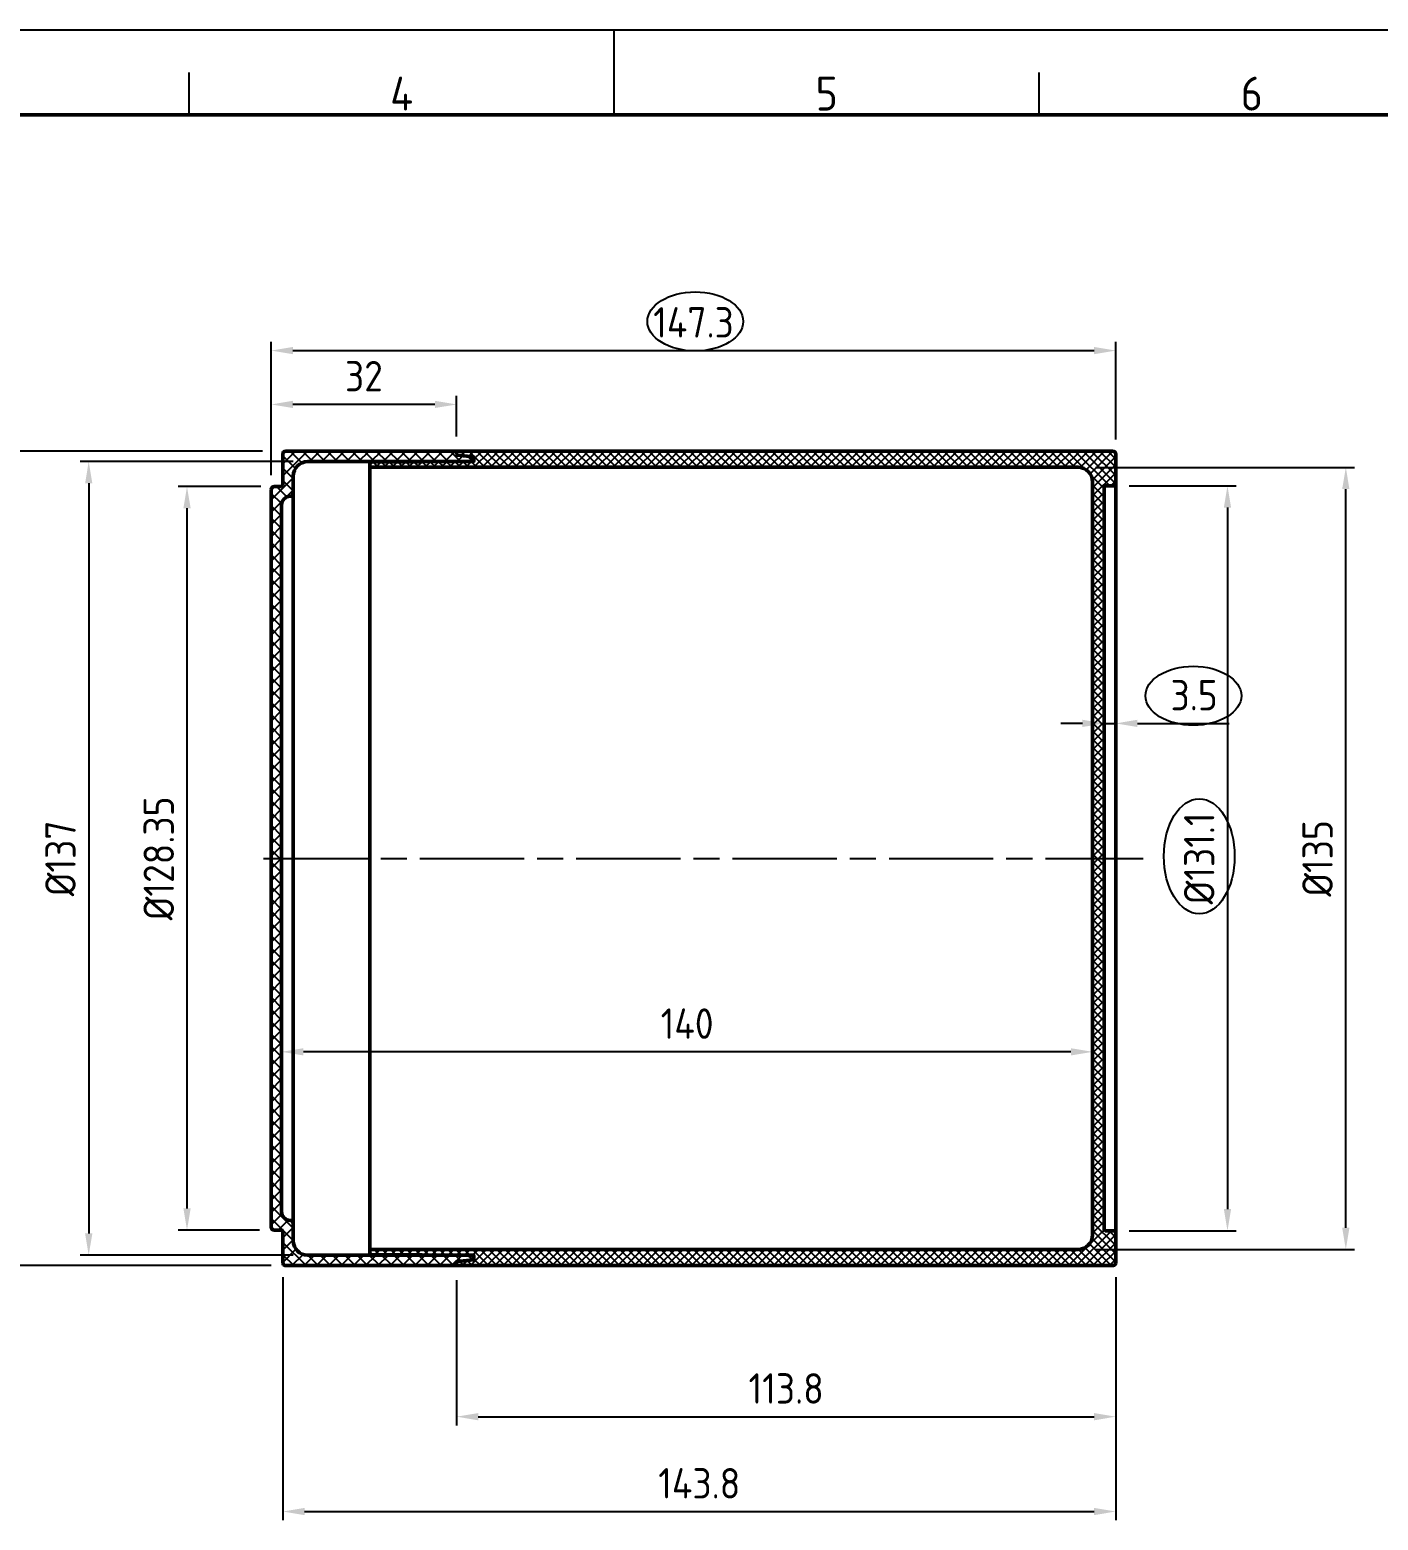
# Model space of a CAD drawing. Extents: x 0 to 616, y 0 to 436.
# Drawn here: x 207.3 to 440.1, y 178.6 to 435.9 of the extents above; entities that cross this region are included whole.
import ezdxf
from ezdxf.enums import TextEntityAlignment as Align

# ---------------------------------------------------------------- set-up
doc = ezdxf.new("R2010")
doc.units = 0
doc.header["$LTSCALE"] = 1.5
doc.linetypes.add('AM_ISO08W050', pattern=[18, 12, -1.5, 3, -1.5])
doc.layers.get('0').update_dxf_attribs({"linetype": 'CONTINUOUS'})
doc.layers.get('Defpoints').update_dxf_attribs({"linetype": 'CONTINUOUS'})
for name, color, linetype, lineweight in [('AM_0', 7, 'CONTINUOUS', 50), ('AM_5', 3, 'CONTINUOUS', 25), ('AM_7', 4, 'AM_ISO08W050', 25), ('AM_8', 1, 'CONTINUOUS', 25), ('AM_BOR', 7, 'CONTINUOUS', 50)]:
    doc.layers.add(name, color=color, linetype=linetype, lineweight=lineweight)
doc.styles.add('ACISOTS', font='isocp.shx', dxfattribs={"height": 1})
doc.styles.get("Standard").update_dxf_attribs({"font": 'ISOCP.SHX'})
doc.dimstyles.new('AM_ISO', dxfattribs={"dimtxt": 3.5, "dimasz": 2.5, "dimexe": 1, "dimexo": 1, "dimgap": 1.5, "dimtad": 1, "dimdsep": 46, "dimtxsty": 'Standard', "dimcen": 0, "dimclrd": 256, "dimclre": 256, "dimclrt": 2, "dimadec": 0, "dimazin": 2, "dimtp": 0.1, "dimtm": 0.1, "dimtfac": 0.71, "dimtdec": 3, "dimtmove": 0, "dimatfit": 3, "dimfxl": 1, "dimlwd": -1, "dimlwe": -1, "dimarcsym": 0})

# ---------------------------------------------------------------- blocks, each defined once
blk = doc.blocks.new('A3 ZTL')
blk.add_line((401.17, 280.82), (19.57, 280.82))
at = {"layer": 'AM_BOR', "color": 135, "lineweight": 25}
for p, q in [((0, 290.61), (410.96, 290.61)), ((205.48, 280.82), (205.48, 290.61)), ((156.56, 280.82), (156.56, 285.71)), ((254.4, 280.82), (254.4, 285.71))]:
    blk.add_line(p, q, dxfattribs=at)
at = {"layer": 'AM_BOR', "color": 135, "lineweight": 25, "style": 'ACISOTS'}
for s, p in [('4', (181.02, 283.27)), ('5', (229.94, 283.27)), ('6', (278.86, 283.27))]:
    blk.add_text(s, height=3.91, dxfattribs=at).set_placement(p, align=Align.MIDDLE)
blk = doc.blocks.new('*D30')
at = {"layer": 'AM_5', "transparency": 16777216}
for p, q in [((251.01, 220.58), (251.01, 178.64)), ((394.81, 220.58), (394.81, 178.64)), ((254.76, 180.14), (391.06, 180.14))]:
    blk.add_line(p, q, dxfattribs=at)
for points in [[(254.76, 180.76), (254.76, 179.51), (251.01, 180.14)], [(391.06, 180.76), (391.06, 179.51), (394.81, 180.14)]]:
    blk.add_solid(points, dxfattribs=at)
at = {"layer": 'Defpoints', "color": 0, "transparency": 16777216}
for p in [(251.01, 222.08), (394.81, 222.08), (394.81, 180.14)]:
    blk.add_point(p, dxfattribs=at)
at = {"layer": 'AM_5', "color": 3, "transparency": 16777216, "insert": (322.91, 185.01), "char_height": 5.25, "attachment_point": 5}
blk.add_mtext('143.8', dxfattribs=at)
blk = doc.blocks.new('*D31')
at = {"layer": 'AM_5', "transparency": 16777216}
for p, q in [((281.01, 220.08), (281.01, 195.01)), ((394.81, 219.08), (394.81, 195.01)), ((284.76, 196.51), (391.06, 196.51))]:
    blk.add_line(p, q, dxfattribs=at)
for points in [[(284.76, 197.13), (284.76, 195.88), (281.01, 196.51)], [(391.06, 197.13), (391.06, 195.88), (394.81, 196.51)]]:
    blk.add_solid(points, dxfattribs=at)
at = {"layer": 'Defpoints', "color": 0, "transparency": 16777216}
for p in [(281.01, 221.58), (394.81, 220.58), (394.81, 196.51)]:
    blk.add_point(p, dxfattribs=at)
at = {"layer": 'AM_5', "color": 3, "transparency": 16777216, "insert": (337.91, 201.38), "char_height": 5.25, "attachment_point": 5}
blk.add_mtext('113.8', dxfattribs=at)
blk = doc.blocks.new('*D32')
at = {"layer": 'AM_5', "transparency": 16777216}
for p, q in [((249.01, 359.06), (249.01, 372.74)), ((277.26, 371.24), (252.76, 371.24)), ((281.01, 365.68), (281.01, 372.74))]:
    blk.add_line(p, q, dxfattribs=at)
for points in [[(252.76, 371.87), (252.76, 370.62), (249.01, 371.24)], [(277.26, 371.87), (277.26, 370.62), (281.01, 371.24)]]:
    blk.add_solid(points, dxfattribs=at)
at = {"layer": 'Defpoints', "color": 0, "transparency": 16777216}
for p in [(249.01, 371.24), (281.01, 364.18), (249.01, 357.56)]:
    blk.add_point(p, dxfattribs=at)
at = {"layer": 'AM_5', "color": 3, "transparency": 16777216, "insert": (265.01, 376.12), "char_height": 5.25, "attachment_point": 5}
blk.add_mtext('32', dxfattribs=at)
blk = doc.blocks.new('*D33')
at = {"layer": 'AM_5', "transparency": 16777216}
for p, q in [((249.01, 360.56), (249.01, 382.04)), ((394.81, 365.18), (394.81, 382.04)), ((252.76, 380.54), (391.06, 380.54))]:
    blk.add_line(p, q, dxfattribs=at)
for points in [[(252.76, 381.16), (252.76, 379.91), (249.01, 380.54)], [(391.06, 381.16), (391.06, 379.91), (394.81, 380.54)]]:
    blk.add_solid(points, dxfattribs=at)
at = {"layer": 'Defpoints', "color": 0, "transparency": 16777216}
for p in [(394.81, 380.54), (394.81, 363.68), (249.01, 359.06)]:
    blk.add_point(p, dxfattribs=at)
at = {"layer": 'AM_5', "color": 3, "transparency": 16777216, "insert": (321.91, 385.41), "char_height": 5.25, "attachment_point": 5}
blk.add_mtext('147.3', dxfattribs=at)
blk = doc.blocks.new('*D34')
at = {"layer": 'AM_5', "transparency": 16777216}
for p, q in [((250.81, 251.96), (250.81, 260.99)), ((390.81, 251.96), (390.81, 260.99)), ((387.06, 259.49), (254.56, 259.49))]:
    blk.add_line(p, q, dxfattribs=at)
for points in [[(254.56, 260.11), (254.56, 258.86), (250.81, 259.49)], [(387.06, 260.11), (387.06, 258.86), (390.81, 259.49)]]:
    blk.add_solid(points, dxfattribs=at)
at = {"layer": 'Defpoints', "color": 0, "transparency": 16777216}
for p in [(250.81, 259.49), (250.81, 250.46), (390.81, 250.46)]:
    blk.add_point(p, dxfattribs=at)
at = {"layer": 'AM_5', "color": 3, "transparency": 16777216, "insert": (320.81, 264.36), "char_height": 5.25, "attachment_point": 5}
blk.add_mtext('140', dxfattribs=at)
blk = doc.blocks.new('*D35')
at = {"layer": 'AM_5', "transparency": 16777216}
for p, q in [((247.51, 363.18), (201.04, 363.18)), ((202.54, 359.43), (202.54, 226.33)), ((249.01, 222.58), (201.04, 222.58))]:
    blk.add_line(p, q, dxfattribs=at)
for points in [[(201.91, 359.43), (203.16, 359.43), (202.54, 363.18)], [(201.91, 226.33), (203.16, 226.33), (202.54, 222.58)]]:
    blk.add_solid(points, dxfattribs=at)
at = {"layer": 'Defpoints', "color": 0, "transparency": 16777216}
for p in [(249.01, 363.18), (202.54, 222.58), (250.51, 222.58)]:
    blk.add_point(p, dxfattribs=at)
at = {"layer": 'AM_5', "color": 3, "transparency": 16777216, "insert": (197.66, 292.88), "char_height": 5.25, "attachment_point": 5, "rotation": 90}
blk.add_mtext('%%C140.6', dxfattribs=at)
blk = doc.blocks.new('*D36')
at = {"layer": 'AM_5', "transparency": 16777216}
for p, q in [((252.81, 361.38), (216, 361.38)), ((217.5, 357.63), (217.5, 228.13)), ((252.81, 224.38), (216, 224.38))]:
    blk.add_line(p, q, dxfattribs=at)
for points in [[(216.88, 357.63), (218.13, 357.63), (217.5, 361.38)], [(216.88, 228.13), (218.13, 228.13), (217.5, 224.38)]]:
    blk.add_solid(points, dxfattribs=at)
at = {"layer": 'Defpoints', "color": 0, "transparency": 16777216}
for p in [(254.31, 361.38), (217.5, 224.38), (254.31, 224.38)]:
    blk.add_point(p, dxfattribs=at)
at = {"layer": 'AM_5', "color": 3, "transparency": 16777216, "insert": (212.63, 292.88), "char_height": 5.25, "attachment_point": 5, "rotation": 90}
blk.add_mtext('%%c137', dxfattribs=at)
blk = doc.blocks.new('*D37')
at = {"layer": 'AM_5', "transparency": 16777216}
for p, q in [((247.23, 357.06), (232.97, 357.06)), ((234.47, 353.31), (234.47, 232.46)), ((247.01, 228.71), (232.97, 228.71))]:
    blk.add_line(p, q, dxfattribs=at)
for points in [[(233.85, 353.31), (235.1, 353.31), (234.47, 357.06)], [(233.85, 232.46), (235.1, 232.46), (234.47, 228.71)]]:
    blk.add_solid(points, dxfattribs=at)
at = {"layer": 'Defpoints', "color": 0, "transparency": 16777216}
for p in [(248.73, 357.06), (234.47, 228.71), (248.51, 228.71)]:
    blk.add_point(p, dxfattribs=at)
at = {"layer": 'AM_5', "color": 3, "transparency": 16777216, "insert": (229.6, 292.88), "char_height": 5.25, "attachment_point": 5, "rotation": 90}
blk.add_mtext('%%C128.35', dxfattribs=at)
blk = doc.blocks.new('*D38')
at = {"layer": 'AM_5', "transparency": 16777216}
for p, q in [((397.11, 357.18), (415.6, 357.18)), ((414.1, 353.43), (414.1, 232.33)), ((397.11, 228.58), (415.6, 228.58))]:
    blk.add_line(p, q, dxfattribs=at)
for points in [[(413.47, 353.43), (414.72, 353.43), (414.1, 357.18)], [(413.47, 232.33), (414.72, 232.33), (414.1, 228.58)]]:
    blk.add_solid(points, dxfattribs=at)
at = {"layer": 'Defpoints', "color": 0, "transparency": 16777216}
for p in [(395.61, 357.18), (395.61, 228.58), (414.1, 228.58)]:
    blk.add_point(p, dxfattribs=at)
at = {"layer": 'AM_5', "color": 3, "transparency": 16777216, "insert": (409.22, 292.88), "char_height": 5.25, "attachment_point": 5, "rotation": 90}
blk.add_mtext('%%C131.1', dxfattribs=at)
blk = doc.blocks.new('*D40')
at = {"layer": 'AM_5', "transparency": 16777216}
for p, q in [((391.31, 360.38), (436.03, 360.38)), ((434.53, 229.13), (434.53, 356.63)), ((391.31, 225.38), (436.03, 225.38))]:
    blk.add_line(p, q, dxfattribs=at)
for points in [[(433.9, 356.63), (435.15, 356.63), (434.53, 360.38)], [(433.9, 229.13), (435.15, 229.13), (434.53, 225.38)]]:
    blk.add_solid(points, dxfattribs=at)
at = {"layer": 'Defpoints', "color": 0, "transparency": 16777216}
for p in [(389.81, 360.38), (434.53, 360.38), (389.81, 225.38)]:
    blk.add_point(p, dxfattribs=at)
at = {"layer": 'AM_5', "color": 3, "transparency": 16777216, "insert": (429.65, 292.88), "char_height": 5.25, "attachment_point": 5, "rotation": 90}
blk.add_mtext('%%c135', dxfattribs=at)
blk = doc.blocks.new('*D41')
at = {"layer": 'AM_5', "transparency": 16777216}
for p, q in [((389.06, 316.18), (385.31, 316.18)), ((392.81, 316.18), (394.81, 316.18)), ((398.56, 316.18), (414.37, 316.18))]:
    blk.add_line(p, q, dxfattribs=at)
for points in [[(389.06, 316.81), (389.06, 315.56), (392.81, 316.18)], [(398.56, 316.81), (398.56, 315.56), (394.81, 316.18)]]:
    blk.add_solid(points, dxfattribs=at)
at = {"layer": 'Defpoints', "color": 0, "transparency": 16777216}
for p in [(392.81, 316.18), (394.81, 316.18), (394.81, 316.18)]:
    blk.add_point(p, dxfattribs=at)
at = {"layer": 'AM_5', "color": 3, "transparency": 16777216, "insert": (408.34, 321.06), "char_height": 5.25, "attachment_point": 5}
blk.add_mtext('3.5', dxfattribs=at)

msp = doc.modelspace()

# ---------------------------------------------------------------- hatches: boundary and pattern name
at = {"layer": 'AM_8'}
h = msp.add_hatch(dxfattribs=at)
h.set_pattern_fill('_U', color=256, scale=1.5, angle=45, style=0, double=1, pattern_type=0)
h.set_pattern_definition([(45, (30, 0), (-1.06066, 1.06066), []), (135, (30, 0), (-1.06066, -1.06066), [])])
edge = h.paths.add_edge_path()
edge.add_line((251.006, 362.685), (251.006, 357.26))
edge.add_arc((250.806, 357.26), 0.2, -90, 0, ccw=False)
edge.add_line((250.806, 357.06), (249.506, 357.06))
edge.add_arc((249.506, 356.56), 0.5, 90, 180)
edge.add_line((249.006, 356.56), (249.006, 229.21))
edge.add_arc((249.506, 229.21), 0.5, 180, 270)
edge.add_line((249.506, 228.71), (250.806, 228.71))
edge.add_arc((250.806, 228.51), 0.2, 0, 90, ccw=False)
edge.add_line((251.006, 228.51), (251.006, 223.085))
edge.add_arc((251.506, 223.085), 0.5, 180, 270)
edge.add_line((251.506, 222.585), (281.006, 222.585))
edge.add_line((281.006, 222.585), (281.006, 223.104))
edge.add_arc((281.206, 223.104), 0.2, 95.71059, 180, ccw=False)
edge.add_line((281.186, 223.303), (283.826, 223.567))
edge.add_arc((283.806, 223.766), 0.2, 275.71059, 360)
edge.add_line((284.006, 223.766), (284.006, 224.185))
edge.add_arc((283.806, 224.185), 0.2, 0, 90)
edge.add_line((283.806, 224.385), (255.306, 224.385))
edge.add_arc((255.306, 226.885), 2.5, 180, 270, ccw=False)
edge.add_line((252.806, 226.885), (252.806, 229.885))
edge.add_arc((252.306, 229.885), 0.5, 360, 450)
edge.add_arc((252.306, 231.885), 1.5, 180, 270, ccw=False)
edge.add_line((250.806, 231.885), (250.806, 353.885))
edge.add_arc((252.306, 353.885), 1.5, 90, 180, ccw=False)
edge.add_arc((252.306, 355.885), 0.5, 270, 360)
edge.add_line((252.806, 355.885), (252.806, 358.885))
edge.add_arc((255.306, 358.885), 2.5, 90, 180, ccw=False)
edge.add_line((255.306, 361.385), (283.806, 361.385))
edge.add_arc((283.806, 361.585), 0.2, 270, 360)
edge.add_line((284.006, 361.585), (284.006, 362.004))
edge.add_arc((283.806, 362.004), 0.2, 360, 444.28941)
edge.add_line((283.826, 362.203), (281.186, 362.467))
edge.add_arc((281.206, 362.666), 0.2, 180, 264.28941, ccw=False)
edge.add_line((281.006, 362.666), (281.006, 363.185))
edge.add_line((281.006, 363.185), (251.506, 363.185))
edge.add_arc((251.506, 362.685), 0.5, 90, 180)
h = msp.add_hatch(dxfattribs=at)
h.set_pattern_fill('_U', color=256, angle=45, style=0, double=1, pattern_type=0)
h.set_pattern_definition([(45, (0, 0), (-0.7071068, 0.7071068), []), (135, (0, 0), (-0.7071068, -0.7071068), [])])
edge = h.paths.add_edge_path()
edge.add_arc((281.206, 362.666), 0.2, 180, 264.28941)
edge.add_line((281.186, 362.467), (283.826, 362.203))
edge.add_line((283.826, 362.203), (283.916, 362.194))
edge.add_arc((283.906, 362.094), 0.1, 0, 84.28941, ccw=False)
edge.add_line((284.006, 362.094), (284.006, 362.004))
edge.add_line((284.006, 362.004), (284.006, 361.585))
edge.add_line((284.006, 361.585), (284.006, 361.484))
edge.add_arc((283.906, 361.484), 0.1, -89.68169, 0, ccw=False)
edge.add_line((283.907, 361.384), (266.255, 361.286))
edge.add_arc((266.256, 361.036), 0.25, 90.31831, 180)
edge.add_line((266.006, 361.036), (266.006, 360.635))
edge.add_arc((266.256, 360.635), 0.25, 180, 270)
edge.add_line((266.256, 360.385), (388.306, 360.385))
edge.add_arc((388.306, 357.885), 2.5, 0, 90, ccw=False)
edge.add_line((390.806, 357.885), (390.806, 227.885))
edge.add_arc((388.306, 227.885), 2.5, 270, 360, ccw=False)
edge.add_line((388.306, 225.385), (266.256, 225.385))
edge.add_arc((266.256, 225.135), 0.25, 90, 180)
edge.add_line((266.006, 225.135), (266.006, 224.733))
edge.add_arc((266.256, 224.733), 0.25, 180, 269.68169)
edge.add_line((266.255, 224.483), (283.907, 224.385))
edge.add_arc((283.906, 224.285), 0.1, 0, 89.68169, ccw=False)
edge.add_line((284.006, 224.285), (284.006, 224.185))
edge.add_line((284.006, 224.185), (284.006, 223.766))
edge.add_line((284.006, 223.766), (284.006, 223.675))
edge.add_arc((283.906, 223.675), 0.1, -84.28941, 0, ccw=False)
edge.add_line((283.916, 223.576), (283.826, 223.567))
edge.add_line((283.826, 223.567), (281.186, 223.303))
edge.add_arc((281.206, 223.104), 0.2, 95.71059, 180)
edge.add_line((281.006, 223.104), (281.006, 222.585))
edge.add_line((281.006, 222.585), (394.306, 222.585))
edge.add_arc((394.306, 223.085), 0.5, 270, 360)
edge.add_line((394.806, 223.085), (394.806, 228.385))
edge.add_arc((394.606, 228.385), 0.2, 360, 450)
edge.add_line((394.606, 228.585), (393.006, 228.585))
edge.add_arc((393.006, 228.785), 0.2, 180, 270, ccw=False)
edge.add_line((392.806, 228.785), (392.806, 356.985))
edge.add_arc((393.006, 356.985), 0.2, 90, 180, ccw=False)
edge.add_line((393.006, 357.185), (393.306, 357.185))
edge.add_line((393.306, 357.185), (394.606, 357.185))
edge.add_arc((394.606, 357.385), 0.2, 270, 360)
edge.add_line((394.806, 357.385), (394.806, 362.685))
edge.add_arc((394.306, 362.685), 0.5, 360, 450)
edge.add_line((394.306, 363.185), (281.006, 363.185))
edge.add_line((281.006, 363.185), (281.006, 362.666))

# ---------------------------------------------------------------- linework, layer by layer
at = {"layer": 'AM_0'}
for p, q in [((281.006, 363.185), (251.506, 363.185)), ((281.006, 363.185), (281.006, 362.666)), ((281.006, 362.666), (281.006, 363.185)), ((281.006, 363.185), (394.306, 363.185)), ((251.006, 357.26), (251.006, 362.685)), ((283.806, 361.385), (255.306, 361.385)), ((266.006, 361.036), (266.006, 360.635)), ((266.006, 225.135), (266.006, 360.635)), ((283.907, 361.384), (266.255, 361.286)), ((266.256, 360.385), (388.306, 360.385)), ((283.826, 362.203), (281.186, 362.467)), ((281.186, 362.467), (283.916, 362.194)), ((284.006, 362.094), (284.006, 361.484)), ((284.006, 362.004), (284.006, 361.585)), ((394.806, 357.385), (394.806, 362.685)), ((252.806, 355.885), (252.806, 358.885)), ((390.806, 227.885), (390.806, 357.885)), ((249.006, 229.21), (249.006, 356.56)), ((249.506, 357.06), (250.806, 357.06)), ((252.306, 355.385), (252.306, 355.385)), ((252.806, 229.885), (252.806, 355.885)), ((392.806, 356.985), (392.806, 228.785)), ((393.006, 357.185), (394.606, 357.185)), ((393.306, 357.185), (394.606, 357.185)), ((394.806, 357.385), (394.806, 228.385)), ((250.806, 353.885), (250.806, 231.885)), ((252.306, 230.385), (252.306, 230.385)), ((252.806, 229.885), (252.806, 226.885)), ((249.506, 228.71), (250.806, 228.71)), ((251.006, 228.51), (251.006, 223.085)), ((393.006, 228.585), (394.606, 228.585)), ((394.806, 228.385), (394.806, 223.085)), ((283.806, 224.385), (255.306, 224.385)), ((266.006, 224.733), (266.006, 225.135)), ((283.907, 224.385), (266.255, 224.483)), ((266.256, 225.385), (388.306, 225.385)), ((284.006, 223.675), (284.006, 224.285)), ((284.006, 223.766), (284.006, 224.185)), ((281.006, 222.585), (251.506, 222.585)), ((281.006, 223.104), (281.006, 222.585)), ((281.006, 222.585), (281.006, 223.104)), ((281.006, 222.585), (394.306, 222.585)), ((281.186, 223.303), (283.916, 223.576)), ((283.826, 223.567), (281.186, 223.303))]:
    msp.add_line(p, q, dxfattribs=at)
for centre, radius, start, end in [((251.506, 362.685), 0.5, 90, 180), ((394.306, 362.685), 0.5, 360, 90), ((255.306, 358.885), 2.5, 90, 180), ((266.256, 361.036), 0.25, 90.31831, 180), ((266.256, 360.635), 0.25, 180, 270), ((281.206, 362.666), 0.2, 180, 264.28941), ((281.206, 362.666), 0.2, 180, 264.28941), ((283.806, 361.585), 0.2, 270, 0), ((283.806, 362.004), 0.2, 0, 84.28941), ((283.906, 361.484), 0.1, 270.31831, 360), ((283.906, 362.094), 0.1, 360, 84.28941), ((388.306, 357.885), 2.5, 360, 90), ((249.506, 356.56), 0.5, 90, 180), ((250.806, 357.26), 0.2, 270, 0), ((252.306, 353.885), 1.5, 90, 180), ((252.306, 355.885), 0.5, 270, 0), ((393.006, 356.985), 0.2, 90, 180), ((394.606, 357.385), 0.2, 270, 360), ((394.606, 357.385), 0.2, 270, 360), ((252.306, 231.885), 1.5, 180, 270), ((249.506, 229.21), 0.5, 180, 270), ((252.306, 229.885), 0.5, 0, 90), ((250.806, 228.51), 0.2, 0, 90), ((255.306, 226.885), 2.5, 180, 270), ((388.306, 227.885), 2.5, 270, 360), ((393.006, 228.785), 0.2, 180, 270), ((394.606, 228.385), 0.2, 360, 90), ((266.256, 225.135), 0.25, 90, 180), ((266.256, 224.733), 0.25, 180, 269.68169), ((283.806, 224.185), 0.2, 0, 90), ((283.906, 224.285), 0.1, 360, 89.68169), ((251.506, 223.085), 0.5, 180, 270), ((281.206, 223.104), 0.2, 95.71059, 180), ((281.206, 223.104), 0.2, 95.71059, 180), ((283.806, 223.766), 0.2, 275.71059, 0), ((283.906, 223.675), 0.1, 275.71059, 360), ((394.306, 223.085), 0.5, 270, 360)]:
    msp.add_arc(centre, radius, start, end, dxfattribs=at)
at = {"layer": 'AM_5'}
for centre, major_axis in [((322.223, 385.567), (-8.275, 0)), ((408.216, 320.945), (-8.275, 0)), ((409.224, 293.238), (0, -9.93))]:
    msp.add_ellipse(centre, major_axis=major_axis, ratio=0.6153849, dxfattribs=at)
at = {"layer": 'AM_7'}
msp.add_line((247.669, 292.885), (399.562, 292.885), dxfattribs=at)

# ---------------------------------------------------------------- block references
at = {"layer": 'AM_0', "lineweight": 0, "xscale": 1.5, "yscale": 1.5, "zscale": 1.5}
msp.add_blockref('A3 ZTL', (0, 0), dxfattribs=at)

# ---------------------------------------------------------------- dimensions: what is measured, and where the dimension line sits
at = {"layer": 'AM_5'}
for base, p1, p2, text, picture, middle in [((394.806, 380.539), (249.006, 359.06), (394.806, 363.685), '147.3', '*D33', (321.906, 385.414)), ((394.806, 316.183), (392.806, 316.183), (394.806, 316.183), '3.5', '*D41', (408.34, 321.058))]:
    dim = msp.add_linear_dim(base=base, p1=p1, p2=p2, text=text, dimstyle='AM_ISO', override={"dimscale": 1.5, "dimclrt": 3, "dimadec": 2, "dimtp": 0, "dimtm": 0.12, "dimtdec": 2}, dxfattribs=at)
    dim.commit()
    dim.dimension.update_dxf_attribs({"geometry": picture, "text_midpoint": middle})
for base, p1, p2, picture, middle in [((249.006, 371.244), (281.006, 364.185), (249.006, 357.56), '*D32', (265.006, 376.12)), ((250.806, 259.488), (390.806, 250.457), (250.806, 250.457), '*D34', (320.806, 264.363)), ((394.806, 180.14), (251.006, 222.085), (394.806, 222.085), '*D30', (322.906, 185.015)), ((394.806, 196.51), (281.006, 221.585), (394.806, 220.585), '*D31', (337.906, 201.385))]:
    dim = msp.add_linear_dim(base=base, p1=p1, p2=p2, dimstyle='AM_ISO', override={"dimscale": 1.5, "dimclrt": 3, "dimadec": 2, "dimtp": 0, "dimtm": 0.12, "dimtdec": 2}, dxfattribs=at)
    dim.commit()
    dim.dimension.update_dxf_attribs({"geometry": picture, "text_midpoint": middle})
for base, p1, p2, text, picture, middle in [((202.538, 222.585), (249.006, 363.185), (250.506, 222.585), '%%C140.6', '*D35', (197.663, 292.885)), ((217.505, 224.385), (254.306, 361.385), (254.306, 224.385), '%%c137', '*D36', (212.63, 292.885)), ((434.527, 360.385), (389.806, 225.385), (389.806, 360.385), '%%c135', '*D40', (429.652, 292.885)), ((234.473, 228.71), (248.733, 357.06), (248.506, 228.71), '%%C128.35', '*D37', (229.597, 292.885)), ((414.099, 228.585), (395.606, 357.185), (395.606, 228.585), '%%C131.1', '*D38', (409.224, 292.885))]:
    dim = msp.add_linear_dim(base=base, p1=p1, p2=p2, angle=90, text=text, dimstyle='AM_ISO', override={"dimscale": 1.5, "dimclrt": 3, "dimadec": 2, "dimtp": 0, "dimtm": 0.12, "dimtdec": 2}, dxfattribs=at)
    dim.commit()
    dim.dimension.update_dxf_attribs({"geometry": picture, "text_midpoint": middle})

doc.saveas('drawing.dxf')
